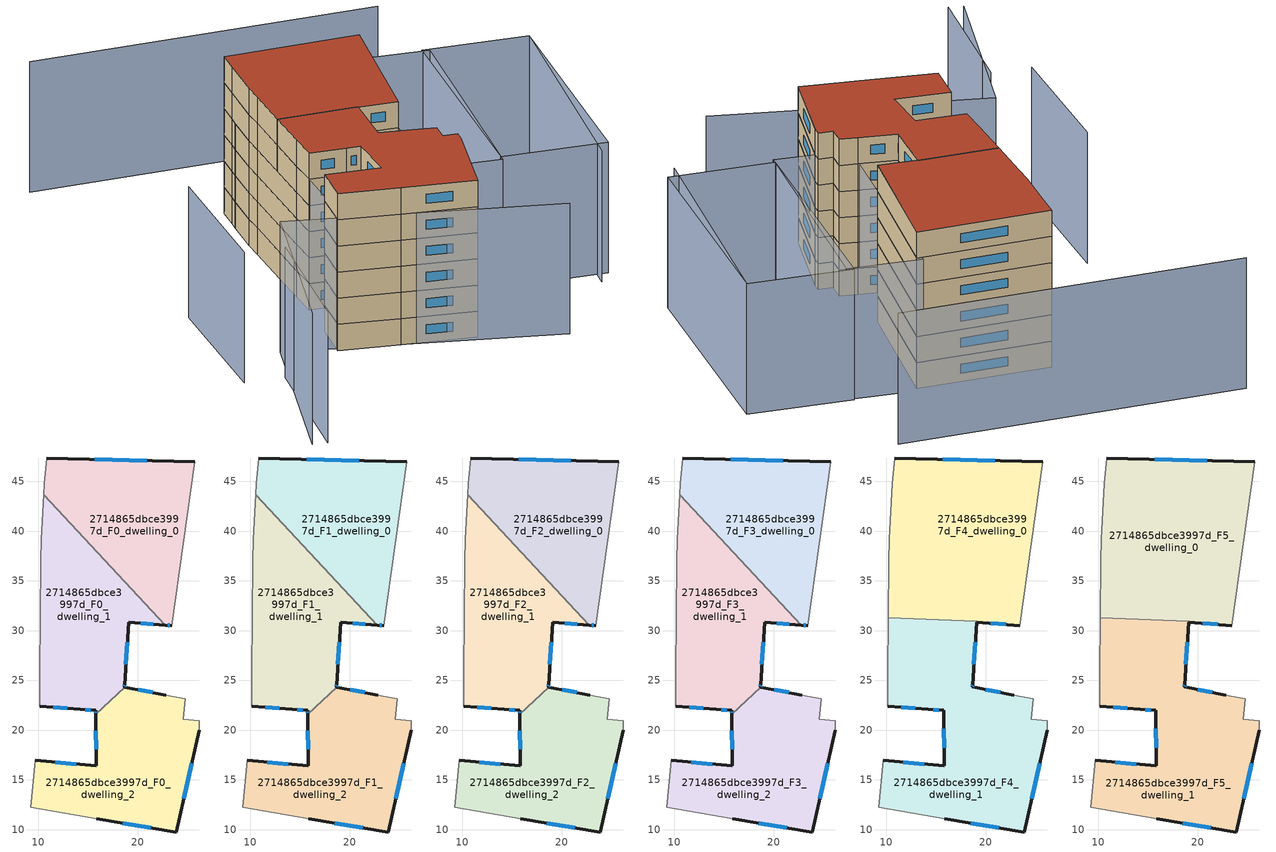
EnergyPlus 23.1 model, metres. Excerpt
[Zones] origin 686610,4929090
2714865dbce3997d_F0_dwelling_0
 floor ground (EU_floor_Construction): 25.75,46.96 23.44,30.5 22.79,30.56 10.56,43.64 10.63,44.75 10.84,47.35 z0
 wall outside (EU_wall_Construction): 25.75,46.96 10.84,47.35 / 22.79,30.56 23.44,30.5 z0:3
 wall adiabatic (EU_wall_Construction): 23.44,30.5 25.75,46.96 / 10.84,47.35 10.63,44.75 10.56,43.64 z0:3
 wall to 2714865dbce3997d_F0_dwelling_1 (EU_wall_Construction): 10.56,43.64 22.79,30.56 z0:3
 window (EU_Window_Construction): 20.9,47.09 15.68,47.23 / 23,30.54 23.23,30.52 z0.98:2.02
2714865dbce3997d_F0_dwelling_1
 floor ground (EU_floor_Construction): 10.56,43.64 22.79,30.56 19.09,30.86 18.69,24.55 18.66,24.33 18.7,24.33 15.79,21.61 15.79,21.97 14.24,22.08 10.18,22.41 10.16,25.78 10.28,37 10.29,39.16 z0
 wall outside (EU_wall_Construction): 18.66,24.33 18.7,24.33 / 10.18,22.41 14.24,22.08 15.79,21.97 15.79,21.61 / 18.66,24.33 18.69,24.55 19.09,30.86 22.79,30.56 z0:3
 wall to 2714865dbce3997d_F0_dwelling_2 (EU_wall_Construction): 15.79,21.61 18.7,24.33 z0:3
 wall adiabatic (EU_wall_Construction): 10.56,43.64 10.29,39.16 10.28,37 10.16,25.78 10.18,22.41 z0:3
 window (EU_Window_Construction): 15.79,21.85 15.79,21.73 / 14.75,22.05 15.28,22.01 / 11.5,22.31 12.92,22.19 / 20.3,30.76 21.59,30.66 / 18.83,26.61 18.96,28.81 / 18.67,24.41 18.68,24.48 z0.98:2.02
2714865dbce3997d_F0_dwelling_2
 floor ground (EU_floor_Construction): 24.8,23.17 24.57,21.11 26.2,20.94 26.17,19.96 23.9,9.75 15.9,11.06 9.23,12.24 9.69,16.97 15.84,16.39 15.79,21.61 18.7,24.33 22.84,23.52 z0
 wall outside (EU_wall_Construction): 22.84,23.52 18.7,24.33 / 15.9,11.06 23.9,9.75 26.17,19.96 / 15.79,21.61 15.84,16.39 9.69,16.97 z0:3
 wall adiabatic (EU_wall_Construction): 26.17,19.96 26.2,20.94 24.57,21.11 24.8,23.17 22.84,23.52 / 9.69,16.97 9.23,12.24 15.9,11.06 z0:3
 window (EU_Window_Construction): 21.5,23.78 20.05,24.07 / 24.63,13.07 25.43,16.64 / 18.5,10.64 21.29,10.18 / 13.84,16.58 11.7,16.79 / 15.81,19.91 15.83,18.09 z0.98:2.02
2714865dbce3997d_F1_dwelling_0
 floor to 2714865dbce3997d_F0_dwelling_0 (EU_floor_Construction): 25.75,46.96 23.44,30.5 22.79,30.56 10.56,43.64 10.63,44.75 10.84,47.35 z3
 wall outside (EU_wall_Construction): 25.75,46.96 10.84,47.35 / 22.79,30.56 23.44,30.5 z3:6
 wall adiabatic (EU_wall_Construction): 23.44,30.5 25.75,46.96 / 10.84,47.35 10.63,44.75 10.56,43.64 z3:6
 wall to 2714865dbce3997d_F1_dwelling_1 (EU_wall_Construction): 10.56,43.64 22.79,30.56 z3:6
 window (EU_Window_Construction): 20.9,47.09 15.68,47.23 / 23,30.54 23.23,30.52 z3.98:5.02
2714865dbce3997d_F1_dwelling_1
 floor to 2714865dbce3997d_F0_dwelling_1 (EU_floor_Construction): 10.56,43.64 22.79,30.56 19.09,30.86 18.69,24.55 18.66,24.33 18.7,24.33 15.79,21.61 15.79,21.97 14.24,22.08 10.18,22.41 10.16,25.78 10.28,37 10.29,39.16 z3
 wall outside (EU_wall_Construction): 18.66,24.33 18.7,24.33 / 10.18,22.41 14.24,22.08 15.79,21.97 15.79,21.61 / 18.66,24.33 18.69,24.55 19.09,30.86 22.79,30.56 z3:6
 wall to 2714865dbce3997d_F1_dwelling_2 (EU_wall_Construction): 15.79,21.61 18.7,24.33 z3:6
 wall adiabatic (EU_wall_Construction): 10.56,43.64 10.29,39.16 10.28,37 10.16,25.78 10.18,22.41 z3:6
 window (EU_Window_Construction): 15.79,21.85 15.79,21.73 / 14.75,22.05 15.28,22.01 / 11.5,22.31 12.92,22.19 / 20.3,30.76 21.59,30.66 / 18.83,26.61 18.96,28.81 / 18.67,24.41 18.68,24.48 z3.98:5.02
2714865dbce3997d_F1_dwelling_2
 floor to 2714865dbce3997d_F0_dwelling_2 (EU_floor_Construction): 24.8,23.17 24.57,21.11 26.2,20.94 26.17,19.96 23.9,9.75 15.9,11.06 9.23,12.24 9.69,16.97 15.84,16.39 15.79,21.61 18.7,24.33 22.84,23.52 z3
 wall outside (EU_wall_Construction): 22.84,23.52 18.7,24.33 / 15.9,11.06 23.9,9.75 26.17,19.96 / 15.79,21.61 15.84,16.39 9.69,16.97 z3:6
 wall adiabatic (EU_wall_Construction): 26.17,19.96 26.2,20.94 24.57,21.11 24.8,23.17 22.84,23.52 / 9.69,16.97 9.23,12.24 15.9,11.06 z3:6
 window (EU_Window_Construction): 21.5,23.78 20.05,24.07 / 24.63,13.07 25.43,16.64 / 18.5,10.64 21.29,10.18 / 13.84,16.58 11.7,16.79 / 15.81,19.91 15.83,18.09 z3.98:5.02
2714865dbce3997d_F2_dwelling_0
 floor to 2714865dbce3997d_F1_dwelling_0 (EU_floor_Construction): 25.75,46.96 23.44,30.5 22.79,30.56 10.56,43.64 10.63,44.75 10.84,47.35 z6
 wall outside (EU_wall_Construction): 25.75,46.96 10.84,47.35 / 22.79,30.56 23.44,30.5 z6:9
 wall adiabatic (EU_wall_Construction): 23.44,30.5 25.75,46.96 / 10.84,47.35 10.63,44.75 10.56,43.64 z6:9
 wall to 2714865dbce3997d_F2_dwelling_1 (EU_wall_Construction): 10.56,43.64 22.79,30.56 z6:9
 window (EU_Window_Construction): 20.9,47.09 15.68,47.23 / 23,30.54 23.23,30.52 z6.98:8.02
2714865dbce3997d_F2_dwelling_1
 floor to 2714865dbce3997d_F1_dwelling_1 (EU_floor_Construction): 10.56,43.64 22.79,30.56 19.09,30.86 18.69,24.55 18.66,24.33 18.7,24.33 15.79,21.61 15.79,21.97 14.24,22.08 10.18,22.41 10.16,25.78 10.28,37 10.29,39.16 z6
 wall outside (EU_wall_Construction): 18.66,24.33 18.7,24.33 / 10.18,22.41 14.24,22.08 15.79,21.97 15.79,21.61 / 18.66,24.33 18.69,24.55 19.09,30.86 22.79,30.56 z6:9
 wall to 2714865dbce3997d_F2_dwelling_2 (EU_wall_Construction): 15.79,21.61 18.7,24.33 z6:9
 wall adiabatic (EU_wall_Construction): 10.56,43.64 10.29,39.16 10.28,37 10.16,25.78 10.18,22.41 z6:9
 window (EU_Window_Construction): 15.79,21.85 15.79,21.73 / 14.75,22.05 15.28,22.01 / 11.5,22.31 12.92,22.19 / 20.3,30.76 21.59,30.66 / 18.83,26.61 18.96,28.81 / 18.67,24.41 18.68,24.48 z6.98:8.02
2714865dbce3997d_F2_dwelling_2
 floor to 2714865dbce3997d_F1_dwelling_2 (EU_floor_Construction): 24.8,23.17 24.57,21.11 26.2,20.94 26.17,19.96 23.9,9.75 15.9,11.06 9.23,12.24 9.69,16.97 15.84,16.39 15.79,21.61 18.7,24.33 22.84,23.52 z6
 wall outside (EU_wall_Construction): 22.84,23.52 18.7,24.33 / 15.9,11.06 23.9,9.75 26.17,19.96 / 15.79,21.61 15.84,16.39 9.69,16.97 z6:9
 wall adiabatic (EU_wall_Construction): 26.17,19.96 26.2,20.94 24.57,21.11 24.8,23.17 22.84,23.52 / 9.69,16.97 9.23,12.24 15.9,11.06 z6:9
 window (EU_Window_Construction): 21.5,23.78 20.05,24.07 / 24.63,13.07 25.43,16.64 / 18.5,10.64 21.29,10.18 / 13.84,16.58 11.7,16.79 / 15.81,19.91 15.83,18.09 z6.98:8.02
2714865dbce3997d_F3_dwelling_0
 floor to 2714865dbce3997d_F2_dwelling_0 (EU_floor_Construction): 25.75,46.96 23.44,30.5 22.79,30.56 10.56,43.64 10.63,44.75 10.84,47.35 z9
 wall outside (EU_wall_Construction): 25.75,46.96 10.84,47.35 / 22.79,30.56 23.44,30.5 z9:12
 wall adiabatic (EU_wall_Construction): 23.44,30.5 25.75,46.96 / 10.84,47.35 10.63,44.75 10.56,43.64 z9:12
 wall to 2714865dbce3997d_F3_dwelling_1 (EU_wall_Construction): 10.56,43.64 22.79,30.56 z9:12
 window (EU_Window_Construction): 20.9,47.09 15.68,47.23 / 23,30.54 23.23,30.52 z9.98:11.02
2714865dbce3997d_F3_dwelling_1
 floor to 2714865dbce3997d_F2_dwelling_1 (EU_floor_Construction): 10.56,43.64 22.79,30.56 19.09,30.86 18.69,24.55 18.66,24.33 18.7,24.33 15.79,21.61 15.79,21.97 14.24,22.08 10.18,22.41 10.16,25.78 10.28,37 10.29,39.16 z9
 wall outside (EU_wall_Construction): 18.66,24.33 18.7,24.33 / 10.18,22.41 14.24,22.08 15.79,21.97 15.79,21.61 / 18.66,24.33 18.69,24.55 19.09,30.86 22.79,30.56 z9:12
 wall to 2714865dbce3997d_F3_dwelling_2 (EU_wall_Construction): 15.79,21.61 18.7,24.33 z9:12
 wall adiabatic (EU_wall_Construction): 10.56,43.64 10.29,39.16 10.28,37 10.16,25.78 10.18,22.41 z9:12
 window (EU_Window_Construction): 15.79,21.85 15.79,21.73 / 14.75,22.05 15.28,22.01 / 11.5,22.31 12.92,22.19 / 20.3,30.76 21.59,30.66 / 18.83,26.61 18.96,28.81 / 18.67,24.41 18.68,24.48 z9.98:11.02
2714865dbce3997d_F3_dwelling_2
 floor to 2714865dbce3997d_F2_dwelling_2 (EU_floor_Construction): 24.8,23.17 24.57,21.11 26.2,20.94 26.17,19.96 23.9,9.75 15.9,11.06 9.23,12.24 9.69,16.97 15.84,16.39 15.79,21.61 18.7,24.33 22.84,23.52 z9
 wall outside (EU_wall_Construction): 22.84,23.52 18.7,24.33 / 15.9,11.06 23.9,9.75 26.17,19.96 / 15.79,21.61 15.84,16.39 9.69,16.97 z9:12
 wall adiabatic (EU_wall_Construction): 26.17,19.96 26.2,20.94 24.57,21.11 24.8,23.17 22.84,23.52 / 9.69,16.97 9.23,12.24 15.9,11.06 z9:12
 window (EU_Window_Construction): 21.5,23.78 20.05,24.07 / 24.63,13.07 25.43,16.64 / 18.5,10.64 21.29,10.18 / 13.84,16.58 11.7,16.79 / 15.81,19.91 15.83,18.09 z9.98:11.02
2714865dbce3997d_F4_dwelling_0
 floor to 2714865dbce3997d_F3_dwelling_0 (EU_floor_Construction): 25.75,46.96 23.44,30.5 22.79,30.56 10.56,43.64 10.63,44.75 10.84,47.35 z12
 floor to 2714865dbce3997d_F3_dwelling_1 (EU_floor_Construction): 10.56,43.64 22.79,30.56 19.09,30.86 19.1,30.95 10.21,31.29 10.28,37 10.29,39.16 z12
 wall outside (EU_wall_Construction): 25.75,46.96 10.84,47.35 / 19.09,30.86 23.44,30.5 z12:15
 wall adiabatic (EU_wall_Construction): 10.84,47.35 10.63,44.75 10.29,39.16 10.28,37 10.21,31.29 / 23.44,30.5 25.75,46.96 z12:15
 wall to 2714865dbce3997d_F4_dwelling_1 (EU_wall_Construction): 10.21,31.29 19.1,30.95 19.09,30.86 z12:15
 window (EU_Window_Construction): 20.9,47.09 15.68,47.23 / 20.51,30.75 22.03,30.62 z12.98:14.02
2714865dbce3997d_F4_dwelling_1
 floor to 2714865dbce3997d_F3_dwelling_1 (EU_floor_Construction): 19.09,30.95 19.09,30.86 18.69,24.55 18.66,24.33 18.7,24.33 15.79,21.61 15.79,21.97 14.24,22.08 10.18,22.41 10.16,25.78 10.21,31.29 z12
 floor to 2714865dbce3997d_F3_dwelling_2 (EU_floor_Construction): 24.8,23.17 24.57,21.11 26.2,20.94 26.17,19.96 23.9,9.75 15.9,11.06 9.23,12.24 9.69,16.97 15.84,16.39 15.79,21.61 18.7,24.33 22.84,23.52 z12
 wall outside (EU_wall_Construction): 15.9,11.06 23.9,9.75 26.17,19.96 / 10.18,22.41 14.24,22.08 15.79,21.97 15.84,16.39 9.69,16.97 / 22.84,23.52 18.66,24.33 18.69,24.55 19.09,30.86 z12:15
 wall adiabatic (EU_wall_Construction): 26.17,19.96 26.2,20.94 24.57,21.11 24.8,23.17 22.84,23.52 / 9.69,16.97 9.23,12.24 15.9,11.06 / 10.21,31.29 10.16,25.78 10.18,22.41 z12:15
 window (EU_Window_Construction): 24.63,13.07 25.43,16.64 / 18.5,10.64 21.29,10.18 / 13.84,16.58 11.7,16.79 / 15.8,20.16 15.83,18.21 / 14.75,22.05 15.28,22.01 / 11.5,22.31 12.92,22.19 / 18.83,26.6 18.96,28.81 / 18.67,24.41 18.68,24.48 / 21.48,23.79 20.02,24.07 z12.98:14.02
2714865dbce3997d_F5_dwelling_0
 floor to 2714865dbce3997d_F4_dwelling_0 (EU_floor_Construction): 25.75,46.96 23.44,30.5 19.09,30.86 19.1,30.95 10.21,31.29 10.28,37 10.29,39.16 10.63,44.75 10.84,47.35 z15
 wall outside (EU_wall_Construction): 25.75,46.96 10.84,47.35 / 19.09,30.86 23.44,30.5 z15:18
 wall adiabatic (EU_wall_Construction): 10.84,47.35 10.63,44.75 10.29,39.16 10.28,37 10.21,31.29 / 23.44,30.5 25.75,46.96 z15:18
 wall to 2714865dbce3997d_F5_dwelling_1 (EU_wall_Construction): 10.21,31.29 19.1,30.95 19.09,30.86 z15:18
 window (EU_Window_Construction): 20.9,47.09 15.68,47.23 / 20.51,30.75 22.03,30.62 z15.98:17.02
 roof outside (EU_roof_Construction): 23.44,30.5 25.75,46.96 10.84,47.35 10.63,44.75 10.29,39.16 10.28,37 10.21,31.29 19.1,30.95 19.09,30.86 z18
2714865dbce3997d_F5_dwelling_1
 floor to 2714865dbce3997d_F4_dwelling_1 (EU_floor_Construction): 19.09,30.95 19.09,30.86 18.69,24.55 18.66,24.33 22.84,23.52 24.8,23.17 24.57,21.11 26.2,20.94 26.17,19.96 23.9,9.75 15.9,11.06 9.23,12.24 9.69,16.97 15.84,16.39 15.79,21.97 14.24,22.08 10.18,22.41 10.16,25.78 10.21,31.29 z15
 wall outside (EU_wall_Construction): 15.9,11.06 23.9,9.75 26.17,19.96 / 10.18,22.41 14.24,22.08 15.79,21.97 15.84,16.39 9.69,16.97 / 22.84,23.52 18.66,24.33 18.69,24.55 19.09,30.86 z15:18
 wall adiabatic (EU_wall_Construction): 26.17,19.96 26.2,20.94 24.57,21.11 24.8,23.17 22.84,23.52 / 9.69,16.97 9.23,12.24 15.9,11.06 / 10.21,31.29 10.16,25.78 10.18,22.41 z15:18
 window (EU_Window_Construction): 24.63,13.07 25.43,16.64 / 18.5,10.64 21.29,10.18 / 13.84,16.58 11.7,16.79 / 15.8,20.16 15.83,18.21 / 14.75,22.05 15.28,22.01 / 11.5,22.31 12.92,22.19 / 18.83,26.6 18.96,28.81 / 18.67,24.41 18.68,24.48 / 21.48,23.79 20.02,24.07 z15.98:17.02
 roof outside (EU_roof_Construction): 23.9,9.75 26.17,19.96 26.2,20.94 24.57,21.11 24.8,23.17 22.84,23.52 18.66,24.33 18.69,24.55 19.09,30.86 19.09,30.95 10.21,31.29 10.16,25.78 10.18,22.41 14.24,22.08 15.79,21.97 15.84,16.39 9.69,16.97 9.23,12.24 15.9,11.06 z18
shading: -1.73,-7.67 3.55,14.06 / 3.55,14.06 33.04,6.9 / 1.71,8.15 -0.13,-8 / -2.06,25.43 -2.69,8.66 / 10.84,47.35 9.91,12.23 / 32.56,58.57 -5.93,59.71 / 40.88,17.37 44.4,46.01 / 30.65,19.98 32.76,46.92 / 32.76,46.92 44.4,46.01 / 44.4,46.01 42.29,19.07 / 42.29,19.07 30.65,19.98 / 33.48,46.6 30.58,19.37 / 30.58,19.37 22.35,20.25 / 22.35,20.25 25.25,47.48 / 25.25,47.48 33.48,46.6 z0:15
[Building]
EU S2 Campaign: North Axis=0; Terrain=City; Solar Distribution=FullExterior
[Site:Location]
Bologna: Latitude=44.5; Longitude=11.25; Time Zone=1; Elevation=37
[SizingPeriod:WeatherFileDays]
AnnualSizingPeriod: Begin Month=1; Begin Day of Month=1; End Month=12; End Day of Month=31; Day of Week for Start Day=Monday; Use Weather File Daylight Saving Period=No; Use Weather File Rain and Snow Indicators=No
[MATERIAL]
EU_InternalMass_Material: Roughness=MediumRough; Thickness=0.1; Conductivity=1; Density=1800; Specific Heat=900; Thermal Absorptance=0.9; Solar Absorptance=0.7; Visible Absorptance=0.7
[MATERIAL:NOMASS] Roughness=MediumRough; Thermal Absorptance=0.9; Solar Absorptance=0.7; Visible Absorptance=0.7
Name | Thermal Resistance
EU_wall_NoMass | 0.905828
EU_roof_NoMass | 0.37593
EU_floor_NoMass | 0.67114
[WINDOWMATERIAL:SIMPLEGLAZINGSYSTEM]
EU_Window_SimpleGlazing: UFactor=4.52486; Solar Heat Gain Coefficient=0.85; Visible Transmittance=0.85
[CONSTRUCTION]
EU_wall_Construction: EU_wall_NoMass
EU_roof_Construction: EU_roof_NoMass
EU_floor_Construction: EU_floor_NoMass
EU_InternalMass_Construction: EU_InternalMass_Material
EU_Window_Construction: EU_Window_SimpleGlazing
[ZONE] Type=1; Multiplier=1; Ceiling Height=autocalculate; Floor Area=autocalculate; Part of Total Floor Area=Yes
Name | Volume
2714865dbce3997d_F0_dwelling_0; 2714865dbce3997d_F1_dwelling_0; 2714865dbce3997d_F2_dwelling_0; 2714865dbce3997d_F3_dwelling_0 | 458.659
2714865dbce3997d_F4_dwelling_0; 2714865dbce3997d_F5_dwelling_0 | 691.72
2714865dbce3997d_F0_dwelling_1; 2714865dbce3997d_F1_dwelling_1; 2714865dbce3997d_F2_dwelling_1; 2714865dbce3997d_F3_dwelling_1 | 458.643
2714865dbce3997d_F4_dwelling_1; 2714865dbce3997d_F5_dwelling_1 | 686.951
2714865dbce3997d_F0_dwelling_2; 2714865dbce3997d_F1_dwelling_2; 2714865dbce3997d_F2_dwelling_2; 2714865dbce3997d_F3_dwelling_2 | 461.377
[INTERNALMASS] Construction=EU_InternalMass_Construction
Name | Zone or ZoneList | Surface Area
2714865dbce3997d_F0_dwelling_0_EU_InternalMass | 2714865dbce3997d_F0_dwelling_0 | 152.887
2714865dbce3997d_F0_dwelling_1_EU_InternalMass | 2714865dbce3997d_F0_dwelling_1 | 152.881
2714865dbce3997d_F0_dwelling_2_EU_InternalMass | 2714865dbce3997d_F0_dwelling_2 | 153.793
2714865dbce3997d_F1_dwelling_0_EU_InternalMass | 2714865dbce3997d_F1_dwelling_0 | 152.887
2714865dbce3997d_F1_dwelling_1_EU_InternalMass | 2714865dbce3997d_F1_dwelling_1 | 152.881
2714865dbce3997d_F1_dwelling_2_EU_InternalMass | 2714865dbce3997d_F1_dwelling_2 | 153.793
2714865dbce3997d_F2_dwelling_0_EU_InternalMass | 2714865dbce3997d_F2_dwelling_0 | 152.887
2714865dbce3997d_F2_dwelling_1_EU_InternalMass | 2714865dbce3997d_F2_dwelling_1 | 152.881
2714865dbce3997d_F2_dwelling_2_EU_InternalMass | 2714865dbce3997d_F2_dwelling_2 | 153.793
2714865dbce3997d_F3_dwelling_0_EU_InternalMass | 2714865dbce3997d_F3_dwelling_0 | 152.887
2714865dbce3997d_F3_dwelling_1_EU_InternalMass | 2714865dbce3997d_F3_dwelling_1 | 152.881
2714865dbce3997d_F3_dwelling_2_EU_InternalMass | 2714865dbce3997d_F3_dwelling_2 | 153.793
2714865dbce3997d_F4_dwelling_0_EU_InternalMass | 2714865dbce3997d_F4_dwelling_0 | 230.572
2714865dbce3997d_F4_dwelling_1_EU_InternalMass | 2714865dbce3997d_F4_dwelling_1 | 228.983
2714865dbce3997d_F5_dwelling_0_EU_InternalMass | 2714865dbce3997d_F5_dwelling_0 | 230.572
2714865dbce3997d_F5_dwelling_1_EU_InternalMass | 2714865dbce3997d_F5_dwelling_1 | 228.983
[OTHEREQUIPMENT] Fuel Type=Electricity; Design Level Calculation Method=Watts/Area; Power per Zone Floor Area=1; Fraction Latent=0; Fraction Radiant=0; Fraction Lost=0; Carbon Dioxide Generation Rate=0; EndUse Subcategory=EU_Step8_InternalGains
Name | Zone or ZoneList or Space or SpaceList | Schedule
EU_Step8_InternalGain_2714865dbce3997d_F0_dwelling_0_f000 | 2714865dbce3997d_F0_dwelling_0 | EU_Step8_GainSchedule_2714865dbce3997d_F0_dwelling_0_f000
EU_Step8_InternalGain_2714865dbce3997d_F0_dwelling_1_f000 | 2714865dbce3997d_F0_dwelling_1 | EU_Step8_GainSchedule_2714865dbce3997d_F0_dwelling_1_f000
EU_Step8_InternalGain_2714865dbce3997d_F0_dwelling_2_f000 | 2714865dbce3997d_F0_dwelling_2 | EU_Step8_GainSchedule_2714865dbce3997d_F0_dwelling_2_f000
EU_Step8_InternalGain_2714865dbce3997d_F1_dwelling_0_f000 | 2714865dbce3997d_F1_dwelling_0 | EU_Step8_GainSchedule_2714865dbce3997d_F1_dwelling_0_f000
EU_Step8_InternalGain_2714865dbce3997d_F1_dwelling_1_f000 | 2714865dbce3997d_F1_dwelling_1 | EU_Step8_GainSchedule_2714865dbce3997d_F1_dwelling_1_f000
EU_Step8_InternalGain_2714865dbce3997d_F1_dwelling_2_f000 | 2714865dbce3997d_F1_dwelling_2 | EU_Step8_GainSchedule_2714865dbce3997d_F1_dwelling_2_f000
EU_Step8_InternalGain_2714865dbce3997d_F2_dwelling_0_f000 | 2714865dbce3997d_F2_dwelling_0 | EU_Step8_GainSchedule_2714865dbce3997d_F2_dwelling_0_f000
EU_Step8_InternalGain_2714865dbce3997d_F2_dwelling_1_f000 | 2714865dbce3997d_F2_dwelling_1 | EU_Step8_GainSchedule_2714865dbce3997d_F2_dwelling_1_f000
EU_Step8_InternalGain_2714865dbce3997d_F2_dwelling_2_f000 | 2714865dbce3997d_F2_dwelling_2 | EU_Step8_GainSchedule_2714865dbce3997d_F2_dwelling_2_f000
EU_Step8_InternalGain_2714865dbce3997d_F3_dwelling_0_f000 | 2714865dbce3997d_F3_dwelling_0 | EU_Step8_GainSchedule_2714865dbce3997d_F3_dwelling_0_f000
EU_Step8_InternalGain_2714865dbce3997d_F3_dwelling_1_f000 | 2714865dbce3997d_F3_dwelling_1 | EU_Step8_GainSchedule_2714865dbce3997d_F3_dwelling_1_f000
EU_Step8_InternalGain_2714865dbce3997d_F3_dwelling_2_f000 | 2714865dbce3997d_F3_dwelling_2 | EU_Step8_GainSchedule_2714865dbce3997d_F3_dwelling_2_f000
EU_Step8_InternalGain_2714865dbce3997d_F4_dwelling_0_f000 | 2714865dbce3997d_F4_dwelling_0 | EU_Step8_GainSchedule_2714865dbce3997d_F4_dwelling_0_f000
EU_Step8_InternalGain_2714865dbce3997d_F4_dwelling_1_f000 | 2714865dbce3997d_F4_dwelling_1 | EU_Step8_GainSchedule_2714865dbce3997d_F4_dwelling_1_f000
EU_Step8_InternalGain_2714865dbce3997d_F5_dwelling_0_f000 | 2714865dbce3997d_F5_dwelling_0 | EU_Step8_GainSchedule_2714865dbce3997d_F5_dwelling_0_f000
EU_Step8_InternalGain_2714865dbce3997d_F5_dwelling_1_f000 | 2714865dbce3997d_F5_dwelling_1 | EU_Step8_GainSchedule_2714865dbce3997d_F5_dwelling_1_f000
[ZONEVENTILATION:DESIGNFLOWRATE] Schedule=EU_AlwaysOn; Design Flow Rate Calculation Method=AirChanges/Hour; Air Changes per Hour=0.73129; Ventilation Type=Natural; Fan Pressure Rise=0; Fan Total Efficiency=1; Constant Term Coefficient=1; Temperature Term Coefficient=0; Velocity Term Coefficient=0; Velocity Squared Term Coefficient=0; Minimum Indoor Temperature=-100; Maximum Indoor Temperature=100; Delta Temperature=-100; Minimum Outdoor Temperature=-100; Maximum Outdoor Temperature=100; Maximum Wind Speed=40
Name | Zone or ZoneList or Space or SpaceList
EU_ConstantAir_2714865dbce3997d_F0_dwelling_0 | 2714865dbce3997d_F0_dwelling_0
EU_ConstantAir_2714865dbce3997d_F0_dwelling_1 | 2714865dbce3997d_F0_dwelling_1
EU_ConstantAir_2714865dbce3997d_F0_dwelling_2 | 2714865dbce3997d_F0_dwelling_2
EU_ConstantAir_2714865dbce3997d_F1_dwelling_0 | 2714865dbce3997d_F1_dwelling_0
EU_ConstantAir_2714865dbce3997d_F1_dwelling_1 | 2714865dbce3997d_F1_dwelling_1
EU_ConstantAir_2714865dbce3997d_F1_dwelling_2 | 2714865dbce3997d_F1_dwelling_2
EU_ConstantAir_2714865dbce3997d_F2_dwelling_0 | 2714865dbce3997d_F2_dwelling_0
EU_ConstantAir_2714865dbce3997d_F2_dwelling_1 | 2714865dbce3997d_F2_dwelling_1
EU_ConstantAir_2714865dbce3997d_F2_dwelling_2 | 2714865dbce3997d_F2_dwelling_2
EU_ConstantAir_2714865dbce3997d_F3_dwelling_0 | 2714865dbce3997d_F3_dwelling_0
EU_ConstantAir_2714865dbce3997d_F3_dwelling_1 | 2714865dbce3997d_F3_dwelling_1
EU_ConstantAir_2714865dbce3997d_F3_dwelling_2 | 2714865dbce3997d_F3_dwelling_2
EU_ConstantAir_2714865dbce3997d_F4_dwelling_0 | 2714865dbce3997d_F4_dwelling_0
EU_ConstantAir_2714865dbce3997d_F4_dwelling_1 | 2714865dbce3997d_F4_dwelling_1
EU_ConstantAir_2714865dbce3997d_F5_dwelling_0 | 2714865dbce3997d_F5_dwelling_0
EU_ConstantAir_2714865dbce3997d_F5_dwelling_1 | 2714865dbce3997d_F5_dwelling_1
[HVACTEMPLATE:THERMOSTAT] Constant Heating Setpoint=20; Constant Cooling Setpoint=50
EU_HeatOnly_2714865dbce3997d_F0_dwelling_0; EU_HeatOnly_2714865dbce3997d_F0_dwelling_1; EU_HeatOnly_2714865dbce3997d_F0_dwelling_2; EU_HeatOnly_2714865dbce3997d_F1_dwelling_0; EU_HeatOnly_2714865dbce3997d_F1_dwelling_1; EU_HeatOnly_2714865dbce3997d_F1_dwelling_2; EU_HeatOnly_2714865dbce3997d_F2_dwelling_0; EU_HeatOnly_2714865dbce3997d_F2_dwelling_1; EU_HeatOnly_2714865dbce3997d_F2_dwelling_2; EU_HeatOnly_2714865dbce3997d_F3_dwelling_0; EU_HeatOnly_2714865dbce3997d_F3_dwelling_1; EU_HeatOnly_2714865dbce3997d_F3_dwelling_2; EU_HeatOnly_2714865dbce3997d_F4_dwelling_0; EU_HeatOnly_2714865dbce3997d_F4_dwelling_1; EU_HeatOnly_2714865dbce3997d_F5_dwelling_0; EU_HeatOnly_2714865dbce3997d_F5_dwelling_1
[HVACTEMPLATE:ZONE:IDEALLOADSAIRSYSTEM] System Availability Schedule=EU_AlwaysOn; Maximum Heating Supply Air Temperature=50; Minimum Cooling Supply Air Temperature=13; Maximum Heating Supply Air Humidity Ratio=0.0156; Minimum Cooling Supply Air Humidity Ratio=0.0077; Heating Limit=NoLimit; Cooling Limit=NoLimit; Heating Availability Schedule=EU_AlwaysOn; Cooling Availability Schedule=EU_CoolingOff; Dehumidification Control Type=ConstantSensibleHeatRatio; Cooling Sensible Heat Ratio=0.7; Dehumidification Setpoint=60; Humidification Control Type=None; Humidification Setpoint=30; Outdoor Air Method=None; Outdoor Air Flow Rate per Person=0.00944; Outdoor Air Flow Rate per Zone Floor Area=0; Outdoor Air Flow Rate per Zone=0; Demand Controlled Ventilation Type=None; Outdoor Air Economizer Type=NoEconomizer; Heat Recovery Type=None; Sensible Heat Recovery Effectiveness=0.7; Latent Heat Recovery Effectiveness=0.65
Name | Template Thermostat
2714865dbce3997d_F0_dwelling_0 | EU_HeatOnly_2714865dbce3997d_F0_dwelling_0
2714865dbce3997d_F0_dwelling_1 | EU_HeatOnly_2714865dbce3997d_F0_dwelling_1
2714865dbce3997d_F0_dwelling_2 | EU_HeatOnly_2714865dbce3997d_F0_dwelling_2
2714865dbce3997d_F1_dwelling_0 | EU_HeatOnly_2714865dbce3997d_F1_dwelling_0
2714865dbce3997d_F1_dwelling_1 | EU_HeatOnly_2714865dbce3997d_F1_dwelling_1
2714865dbce3997d_F1_dwelling_2 | EU_HeatOnly_2714865dbce3997d_F1_dwelling_2
2714865dbce3997d_F2_dwelling_0 | EU_HeatOnly_2714865dbce3997d_F2_dwelling_0
2714865dbce3997d_F2_dwelling_1 | EU_HeatOnly_2714865dbce3997d_F2_dwelling_1
2714865dbce3997d_F2_dwelling_2 | EU_HeatOnly_2714865dbce3997d_F2_dwelling_2
2714865dbce3997d_F3_dwelling_0 | EU_HeatOnly_2714865dbce3997d_F3_dwelling_0
2714865dbce3997d_F3_dwelling_1 | EU_HeatOnly_2714865dbce3997d_F3_dwelling_1
2714865dbce3997d_F3_dwelling_2 | EU_HeatOnly_2714865dbce3997d_F3_dwelling_2
2714865dbce3997d_F4_dwelling_0 | EU_HeatOnly_2714865dbce3997d_F4_dwelling_0
2714865dbce3997d_F4_dwelling_1 | EU_HeatOnly_2714865dbce3997d_F4_dwelling_1
2714865dbce3997d_F5_dwelling_0 | EU_HeatOnly_2714865dbce3997d_F5_dwelling_0
2714865dbce3997d_F5_dwelling_1 | EU_HeatOnly_2714865dbce3997d_F5_dwelling_1
[SIZING:ZONE] Zone Cooling Design Supply Air Temperature Input Method=SupplyAirTemperature; Zone Cooling Design Supply Air Temperature=13; Zone Heating Design Supply Air Temperature Input Method=SupplyAirTemperature; Zone Heating Design Supply Air Temperature=50; Zone Cooling Design Supply Air Humidity Ratio=0.008; Zone Heating Design Supply Air Humidity Ratio=0.008; Cooling Design Air Flow Method=DesignDay; Cooling Design Air Flow Rate=0; Cooling Minimum Air Flow per Zone Floor Area=0.000762; Cooling Minimum Air Flow=0; Cooling Minimum Air Flow Fraction=0.2; Heating Design Air Flow Method=DesignDay; Heating Design Air Flow Rate=0; Heating Maximum Air Flow per Zone Floor Area=0.002032; Heating Maximum Air Flow=0.141576; Heating Maximum Air Flow Fraction=0.3; Account for Dedicated Outdoor Air System=No; Dedicated Outdoor Air System Control Strategy=NeutralSupplyAir; Dedicated Outdoor Air Low Setpoint Temperature for Design=autosize; Dedicated Outdoor Air High Setpoint Temperature for Design=autosize; Zone Load Sizing Method=Sensible Load Only No Latent Load; Zone Latent Cooling Design Supply Air Humidity Ratio Input Method=HumidityRatioDifference; Zone Cooling Design Supply Air Humidity Ratio Difference=0.005; Zone Latent Heating Design Supply Air Humidity Ratio Input Method=HumidityRatioDifference; Zone Humidification Design Supply Air Humidity Ratio Difference=0.005
2714865dbce3997d_F0_dwelling_0; 2714865dbce3997d_F0_dwelling_1; 2714865dbce3997d_F0_dwelling_2; 2714865dbce3997d_F1_dwelling_0; 2714865dbce3997d_F1_dwelling_1; 2714865dbce3997d_F1_dwelling_2; 2714865dbce3997d_F2_dwelling_0; 2714865dbce3997d_F2_dwelling_1; 2714865dbce3997d_F2_dwelling_2; 2714865dbce3997d_F3_dwelling_0; 2714865dbce3997d_F3_dwelling_1; 2714865dbce3997d_F3_dwelling_2; 2714865dbce3997d_F4_dwelling_0; 2714865dbce3997d_F4_dwelling_1; 2714865dbce3997d_F5_dwelling_0; 2714865dbce3997d_F5_dwelling_1
[SCHEDULE:CONSTANT]
Name | Hourly Value
EU_AlwaysOn | 1
EU_CoolingOff | 0
[SCHEDULE:FILE] Column Number=1; Rows to Skip at Top=0; Number of Hours of Data=8760; Column Separator=Comma; Interpolate to Timestep=No; Minutes per Item=60; Adjust Schedule for Daylight Savings=Yes
Name | File
EU_Step8_GainSchedule_2714865dbce3997d_F0_dwelling_0_f000 | ../../schedules/2714865dbce3997d/2714865dbce3997d_F0_dwelling_0_f000_gain.csv
EU_Step8_GainSchedule_2714865dbce3997d_F0_dwelling_1_f000 | ../../schedules/2714865dbce3997d/2714865dbce3997d_F0_dwelling_1_f000_gain.csv
EU_Step8_GainSchedule_2714865dbce3997d_F0_dwelling_2_f000 | ../../schedules/2714865dbce3997d/2714865dbce3997d_F0_dwelling_2_f000_gain.csv
EU_Step8_GainSchedule_2714865dbce3997d_F1_dwelling_0_f000 | ../../schedules/2714865dbce3997d/2714865dbce3997d_F1_dwelling_0_f000_gain.csv
EU_Step8_GainSchedule_2714865dbce3997d_F1_dwelling_1_f000 | ../../schedules/2714865dbce3997d/2714865dbce3997d_F1_dwelling_1_f000_gain.csv
EU_Step8_GainSchedule_2714865dbce3997d_F1_dwelling_2_f000 | ../../schedules/2714865dbce3997d/2714865dbce3997d_F1_dwelling_2_f000_gain.csv
EU_Step8_GainSchedule_2714865dbce3997d_F2_dwelling_0_f000 | ../../schedules/2714865dbce3997d/2714865dbce3997d_F2_dwelling_0_f000_gain.csv
EU_Step8_GainSchedule_2714865dbce3997d_F2_dwelling_1_f000 | ../../schedules/2714865dbce3997d/2714865dbce3997d_F2_dwelling_1_f000_gain.csv
EU_Step8_GainSchedule_2714865dbce3997d_F2_dwelling_2_f000 | ../../schedules/2714865dbce3997d/2714865dbce3997d_F2_dwelling_2_f000_gain.csv
EU_Step8_GainSchedule_2714865dbce3997d_F3_dwelling_0_f000 | ../../schedules/2714865dbce3997d/2714865dbce3997d_F3_dwelling_0_f000_gain.csv
EU_Step8_GainSchedule_2714865dbce3997d_F3_dwelling_1_f000 | ../../schedules/2714865dbce3997d/2714865dbce3997d_F3_dwelling_1_f000_gain.csv
EU_Step8_GainSchedule_2714865dbce3997d_F3_dwelling_2_f000 | ../../schedules/2714865dbce3997d/2714865dbce3997d_F3_dwelling_2_f000_gain.csv
EU_Step8_GainSchedule_2714865dbce3997d_F4_dwelling_0_f000 | ../../schedules/2714865dbce3997d/2714865dbce3997d_F4_dwelling_0_f000_gain.csv
EU_Step8_GainSchedule_2714865dbce3997d_F4_dwelling_1_f000 | ../../schedules/2714865dbce3997d/2714865dbce3997d_F4_dwelling_1_f000_gain.csv
EU_Step8_GainSchedule_2714865dbce3997d_F5_dwelling_0_f000 | ../../schedules/2714865dbce3997d/2714865dbce3997d_F5_dwelling_0_f000_gain.csv
EU_Step8_GainSchedule_2714865dbce3997d_F5_dwelling_1_f000 | ../../schedules/2714865dbce3997d/2714865dbce3997d_F5_dwelling_1_f000_gain.csv
